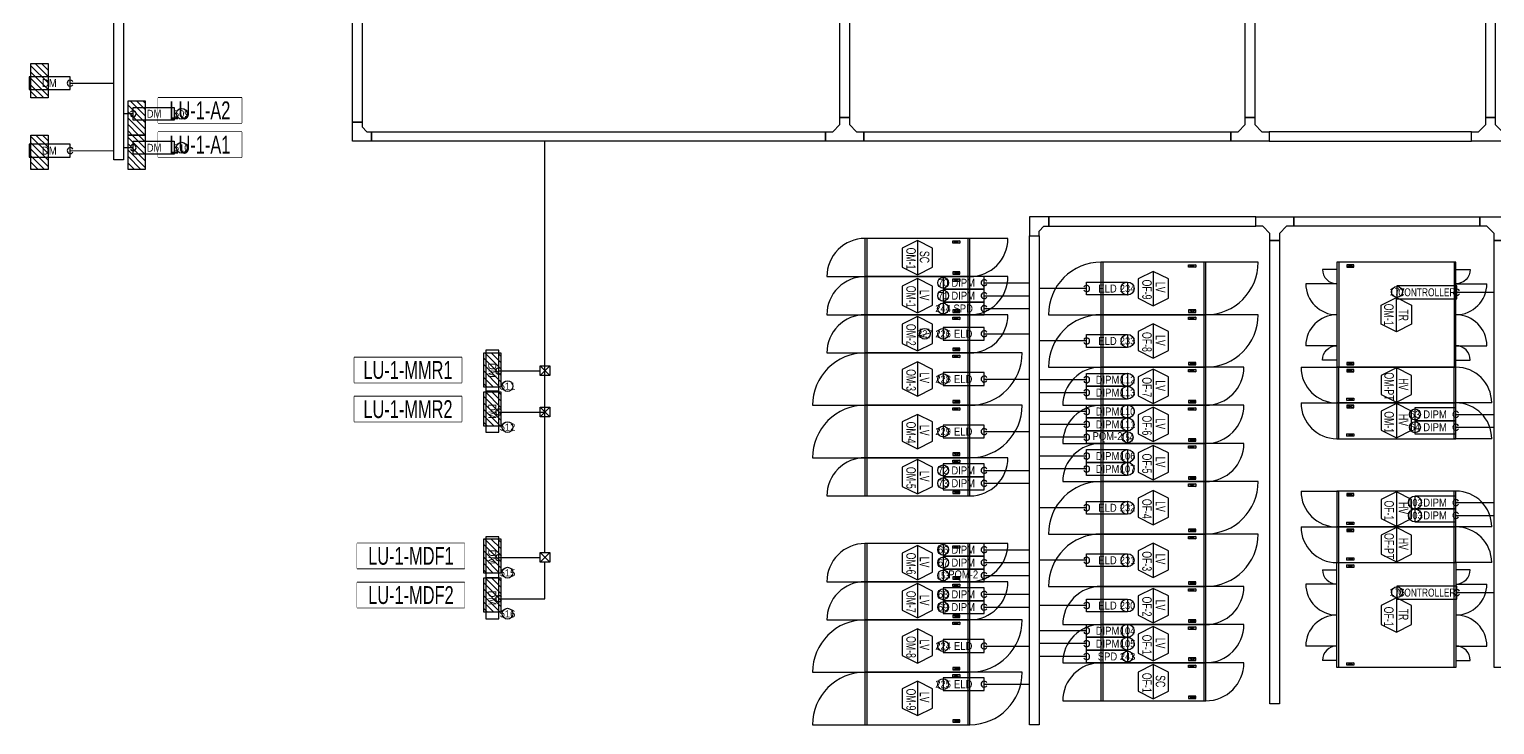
# Model space of a CAD drawing. Header units: millimetres. Extents: x 89450 to 753248, y -530175 to 1209785.
# Drawn here: x 267116 to 297863, y -318450 to -303862 of the extents above; entities that cross this region are included whole.
import ezdxf
from ezdxf.enums import TextEntityAlignment as Align

# ---------------------------------------------------------------- set-up
doc = ezdxf.new("R2010")
doc.units = ezdxf.units.MM
doc.header["$LTSCALE"] = 150
for name, color, linetype in [('------00 Switch Gear', 3, 'Continuous'), ('------00 Switch Gear_Number', 1, 'Continuous'), ('------01 Distribution Panel', 3, 'Continuous'), ('------01 Distribution Panel_UPS_Emgency', 232, 'Continuous'), ('-----29 Indicator', 1, 'Continuous'), ('-----99 EPMS CABLE DUCT', 4, 'Continuous'), ('-----99 EPMS CONDUIT', 4, 'Continuous'), ('-----99 EPMS DEVICE', 3, 'Continuous')]:
    doc.layers.add(name, color=color, linetype=linetype)
doc.styles.add('ELEC', font='')
doc.styles.get('ELEC').set_extended_font_data('Dotum')

# ---------------------------------------------------------------- blocks, each defined once
blk = doc.blocks.new('A02')
h = blk.add_hatch()
h.set_pattern_fill('ANSI31', color=161, scale=25, style=0)
h.set_pattern_definition([(45, (-2000, -19200), (-56.1266, 56.1266), [])])
h.paths.add_polyline_path([(-300, 300), (-300, 0), (300, 0), (300, 300)])
at = {"color": 161}
blk.add_lwpolyline([(300, 0), (-300, 0), (-300, 300), (300, 300)], close=True, dxfattribs=at)
blk = doc.blocks.new('750X2500')
at = {"layer": '------00 Switch Gear', "color": 161}
for p, q in [((-3250, 750), (-2458, 750)), ((-2460, 750), (-2460, 0)), ((-210, 700), (-360, 650)), ((-360, 700), (-210, 650)), ((-40, 750), (-40, 0)), ((-210, 50), (-360, 100)), ((-360, 50), (-210, 100)), ((750, 0), (-42, 0))]:
    blk.add_line(p, q, dxfattribs=at)
for points in [[(-2500, 750), (-2500, 0), (0, 0), (0, 750)], [(-360, 700), (-210, 700), (-210, 650), (-360, 650)], [(-360, 50), (-210, 50), (-210, 100), (-360, 100)]]:
    blk.add_lwpolyline(points, close=True, dxfattribs=at)
for centre, start, end in [((-2500, 750), 180, 270), ((0, 0), 0, 90)]:
    blk.add_arc(centre, 750, start, end, dxfattribs=at)
blk = doc.blocks.new('800x2200')
at = {"layer": '------00 Switch Gear', "color": 161}
for p, q in [((-2160, 0), (-2160, 800)), ((-1990, 750), (-1840, 700)), ((-1840, 750), (-1990, 700)), ((800, 800), (-42, 800)), ((-40, 0), (-40, 800)), ((-3000, 0), (-2158, 0)), ((-1990, 50), (-1840, 100)), ((-1840, 50), (-1990, 100))]:
    blk.add_line(p, q, dxfattribs=at)
for points in [[(0, 0), (0, 800), (-2200, 800), (-2200, 0)], [(-1840, 750), (-1990, 750), (-1990, 700), (-1840, 700)], [(-1840, 50), (-1990, 50), (-1990, 100), (-1840, 100)]]:
    blk.add_lwpolyline(points, close=True, dxfattribs=at)
for centre, start, end in [((-2200, 0), 90, 180), ((0, 800), 270, 0)]:
    blk.add_arc(centre, 800, start, end, dxfattribs=at)
blk = doc.blocks.new('1100x2200')
at = {"layer": '------00 Switch Gear', "color": 161}
for p, q in [((-2160, 0), (-2160, 1100)), ((-1990, 1050), (-1840, 1000)), ((-1840, 1050), (-1990, 1000)), ((1100, 1100), (-42, 1100)), ((-40, 0), (-40, 1100)), ((-3300, 0), (-2158, 0)), ((-1990, 50), (-1840, 100)), ((-1840, 50), (-1990, 100))]:
    blk.add_line(p, q, dxfattribs=at)
at = {"layer": '------00 Switch Gear', "color": 161, "elevation": 0}
for points in [[(0, 0), (0, 1100), (-2200, 1100), (-2200, 0)], [(-1840, 1050), (-1990, 1050), (-1990, 1000), (-1840, 1000)], [(-1840, 50), (-1990, 50), (-1990, 100), (-1840, 100)]]:
    blk.add_lwpolyline(points, close=True, dxfattribs=at)
at = {"layer": '------00 Switch Gear', "color": 161}
for centre, start, end in [((-2200, 0), 90, 180), ((0, 1100), 270, 0)]:
    blk.add_arc(centre, 1100, start, end, dxfattribs=at)
blk = doc.blocks.new('zw$32E')
for p, q in [((100, 0), (0, 0)), ((0, 0), (0, -400)), ((100, -75), (100, 0)), ((175, -150), (100, -75)), ((250, -150), (175, -150)), ((250, -250), (250, -150)), ((100, -325), (175, -250)), ((175, -250), (250, -250)), ((0, -400), (100, -400)), ((100, -400), (100, -325))]:
    blk.add_line(p, q)

msp = doc.modelspace()

# ---------------------------------------------------------------- linework, layer by layer
at = {"layer": '------00 Switch Gear', "color": 161}
for p, q in [((294590, -308750), (294590, -310950)), ((294910, -308800), (294760, -308850)), ((294910, -308850), (294760, -308800)), ((297010, -308750), (297010, -310950)), ((294910, -310850), (294760, -310900)), ((294910, -310900), (294760, -310850)), ((294590, -317250), (294590, -315050)), ((294910, -315150), (294760, -315100)), ((294910, -315100), (294760, -315150)), ((297010, -317250), (297010, -315050)), ((294250, -315200), (294550, -315200)), ((297350, -315200), (297050, -315200)), ((294550, -315500), (293900, -315500)), ((297050, -315500), (297700, -315500)), ((294550, -316800), (293900, -316800)), ((297050, -316800), (297700, -316800)), ((294550, -317100), (294250, -317100)), ((294910, -317200), (294760, -317150)), ((294910, -317150), (294760, -317200)), ((297050, -317100), (297350, -317100))]:
    msp.add_line(p, q, dxfattribs=at)
for points in [[(294550, -308900), (294250, -308900, 0.414214), (294550, -309200), (293900, -309200)], [(297050, -308900), (297350, -308900, -0.414214), (297050, -309200), (297700, -309200)], [(294550, -310800), (294250, -310800, -0.414214), (294550, -310500), (293900, -310500)], [(297050, -310800), (297350, -310800, 0.414214), (297050, -310500), (297700, -310500)]]:
    msp.add_lwpolyline(points, format="xyb", dxfattribs=at)
at = {"layer": '------00 Switch Gear', "color": 161, "elevation": 0}
for points in [[(294550, -308750), (294550, -310950), (297050, -310950), (297050, -308750)], [(294760, -308800), (294760, -308850), (294910, -308850), (294910, -308800)], [(294760, -310850), (294760, -310900), (294910, -310900), (294910, -310850)], [(294550, -317250), (294550, -315050), (297050, -315050), (297050, -317250)], [(294760, -315150), (294760, -315100), (294910, -315100), (294910, -315150)], [(294760, -317200), (294760, -317150), (294910, -317150), (294910, -317200)]]:
    msp.add_lwpolyline(points, close=True, dxfattribs=at)
at = {"layer": '------00 Switch Gear', "color": 161}
for centre, radius, start, end in [((294550, -309200), 650, 180, 270), ((297050, -309200), 650, 270, 0), ((294550, -310500), 650, 90, 180), ((297050, -310500), 650, 0, 90), ((294550, -315200), 300, 180, 270), ((297050, -315200), 300, 270, 0), ((294550, -315500), 650, 180, 270), ((297050, -315500), 650, 270, 0), ((294550, -316800), 650, 90, 180), ((297050, -316800), 650, 0, 90), ((294550, -317100), 300, 90, 180), ((297050, -317100), 300, 0, 90)]:
    msp.add_arc(centre, radius, start, end, dxfattribs=at)
at = {"layer": '------00 Switch Gear_Number', "color": 1, "elevation": 0}
for points in [[(285750, -308290), (285750, -309010), (286070, -308850), (286070, -308450), (285750, -308290), (285430, -308450), (285430, -308850), (285750, -309010)], [(290700, -308940), (290700, -309660), (291020, -309500), (291020, -309100), (290700, -308940), (290380, -309100), (290380, -309500), (290700, -309660)], [(285750, -309090), (285750, -309810), (286070, -309650), (286070, -309250), (285750, -309090), (285430, -309250), (285430, -309650), (285750, -309810)], [(295800, -310210), (295800, -309490), (296120, -309650), (296120, -310050), (295800, -310210), (295480, -310050), (295480, -309650), (295800, -309490)], [(285750, -309890), (285750, -310610), (286070, -310450), (286070, -310050), (285750, -309890), (285430, -310050), (285430, -310450), (285750, -310610)], [(290700, -310040), (290700, -310760), (291020, -310600), (291020, -310200), (290700, -310040), (290380, -310200), (290380, -310600), (290700, -310760)], [(285750, -310840), (285750, -311560), (286070, -311400), (286070, -311000), (285750, -310840), (285430, -311000), (285430, -311400), (285750, -311560)], [(290700, -310990), (290700, -311710), (291020, -311550), (291020, -311150), (290700, -310990), (290380, -311150), (290380, -311550), (290700, -311710)], [(295800, -310965), (295800, -311685), (296120, -311525), (296120, -311125), (295800, -310965), (295480, -311125), (295480, -311525), (295800, -311685)], [(295800, -311715), (295800, -312435), (296120, -312275), (296120, -311875), (295800, -311715), (295480, -311875), (295480, -312275), (295800, -312435)], [(285750, -311940), (285750, -312660), (286070, -312500), (286070, -312100), (285750, -311940), (285430, -312100), (285430, -312500), (285750, -312660)], [(290700, -311790), (290700, -312510), (291020, -312350), (291020, -311950), (290700, -311790), (290380, -311950), (290380, -312350), (290700, -312510)], [(290700, -312590), (290700, -313310), (291020, -313150), (291020, -312750), (290700, -312590), (290380, -312750), (290380, -313150), (290700, -313310)], [(290700, -313540), (290700, -314260), (291020, -314100), (291020, -313700), (290700, -313540), (290380, -313700), (290380, -314100), (290700, -314260)], [(295800, -313565), (295800, -314285), (296120, -314125), (296120, -313725), (295800, -313565), (295480, -313725), (295480, -314125), (295800, -314285)], [(295800, -314315), (295800, -315035), (296120, -314875), (296120, -314475), (295800, -314315), (295480, -314475), (295480, -314875), (295800, -315035)], [(285750, -314690), (285750, -315410), (286070, -315250), (286070, -314850), (285750, -314690), (285430, -314850), (285430, -315250), (285750, -315410)], [(290700, -314640), (290700, -315360), (291020, -315200), (291020, -314800), (290700, -314640), (290380, -314800), (290380, -315200), (290700, -315360)], [(285750, -315490), (285750, -316210), (286070, -316050), (286070, -315650), (285750, -315490), (285430, -315650), (285430, -316050), (285750, -316210)], [(290700, -315590), (290700, -316310), (291020, -316150), (291020, -315750), (290700, -315590), (290380, -315750), (290380, -316150), (290700, -316310)], [(295800, -315790), (295800, -316510), (296120, -316350), (296120, -315950), (295800, -315790), (295480, -315950), (295480, -316350), (295800, -316510)], [(285750, -316440), (285750, -317160), (286070, -317000), (286070, -316600), (285750, -316440), (285430, -316600), (285430, -317000), (285750, -317160)], [(290700, -316390), (290700, -317110), (291020, -316950), (291020, -316550), (290700, -316390), (290380, -316550), (290380, -316950), (290700, -317110)], [(290700, -317190), (290700, -317910), (291020, -317750), (291020, -317350), (290700, -317190), (290380, -317350), (290380, -317750), (290700, -317910)], [(285750, -317540), (285750, -318260), (286070, -318100), (286070, -317700), (285750, -317540), (285430, -317700), (285430, -318100), (285750, -318260)]]:
    msp.add_lwpolyline(points, dxfattribs=at)
at = {"layer": '------00 Switch Gear_Number', "color": 1}
msp.add_lwpolyline([(285750, -312890), (285750, -313610), (286070, -313450), (286070, -313050), (285750, -312890), (285430, -313050), (285430, -313450), (285750, -313610)], dxfattribs=at)
at = {"layer": '------01 Distribution Panel_UPS_Emgency', "color": 1, "elevation": 0}
for points in [[(269818, -305825), (271573, -305825), (271573, -305300), (269818, -305300)], [(269818, -306545), (271573, -306545), (271573, -306020), (269818, -306020)], [(273934, -311273), (276189, -311273), (276189, -310748), (273934, -310748)], [(273934, -312093), (276189, -312093), (276189, -311568), (273934, -311568)], [(273995, -315173), (276250, -315173), (276250, -314648), (273995, -314648)], [(273995, -315993), (276250, -315993), (276250, -315468), (273995, -315468)]]:
    msp.add_lwpolyline(points, close=True, dxfattribs=at)
at = {"layer": '-----29 Indicator'}
for centre, radius in [((286290, -309180), 114), ((290160, -309300), 136), ((295813, -309371, 0), 114), ((286288, -309720), 114), ((286290, -309450), 114), ((285905, -310250), 114), ((286290, -310250), 114), ((290160, -310400), 136), ((286290, -311200), 114), ((290160, -311215), 136), ((277150, -311348), 114), ((290160, -311485), 136), ((290160, -311880), 136), ((290160, -312150), 136), ((296190, -311940), 114), ((277150, -312208), 114), ((286290, -312300), 114), ((290160, -312420), 114), ((296190, -312210), 114), ((290160, -312815), 136), ((286290, -313115), 114), ((290160, -313085), 136), ((286290, -313385), 114), ((290160, -313900), 136), ((296190, -313790), 136), ((296190, -314060), 136), ((286290, -314780), 114), ((277150, -315263), 114), ((286290, -315050), 114), ((290160, -315000), 136), ((286290, -315320), 114), ((286290, -315715), 114), ((295813, -315671, 0), 114), ((277150, -316123), 114), ((286290, -315985), 114), ((290160, -315950), 136), ((290160, -316480), 136), ((286290, -316800), 114), ((290160, -316750), 136), ((290160, -317020), 114), ((286290, -317600), 114)]:
    msp.add_circle(centre, radius, dxfattribs=at)
at = {"layer": '-----99 EPMS CABLE DUCT'}
for p, q in [((276965, -311025), (277836, -311025)), ((276965, -314941), (277836, -314941))]:
    msp.add_line(p, q, dxfattribs=at)
at = {"layer": '-----99 EPMS CABLE DUCT', "elevation": 0}
for points in [[(284125, -288850), (284325, -288850), (284325, -305711), (284125, -305711)], [(292630, -288850), (292830, -288850), (292830, -305711), (292630, -305711)], [(297676, -288750), (297876, -288750), (297876, -305711), (297676, -305711)], [(268892, -299347), (269092, -299347), (269092, -306602), (268892, -306602)], [(273898, -299347), (274098, -299347), (274098, -305811), (273898, -305811)], [(274298, -306011), (283825, -306011), (283825, -306211), (274298, -306211)], [(284625, -306011), (292330, -306011), (292330, -306211), (284625, -306211)], [(297376, -306011), (293130, -306011), (293130, -306211), (297376, -306211)], [(292848, -307795), (288505, -307795), (288505, -307995), (292848, -307995)], [(293648, -307795), (297550, -307795), (297550, -307995), (293648, -307995)], [(288105, -308195), (288305, -308195), (288305, -318450), (288105, -318450)], [(293148, -308295), (293348, -308295), (293348, -318011), (293148, -318011)], [(297850, -308295), (298050, -308295), (298050, -317250), (297850, -317250)]]:
    msp.add_lwpolyline(points, close=True, dxfattribs=at)
for points in [[(274298, -306011), (274298, -306211), (273898, -306211), (273898, -305811), (274098, -305811), (274098, -305911), (274198, -306011), (274298, -306011)], [(277936, -314841), (277936, -306211)], [(288505, -307995), (288505, -307795), (288105, -307795), (288105, -308195), (288305, -308195), (288305, -308095), (288405, -307995), (288505, -307995)], [(276965, -311891), (277936, -311891), (277936, -311125)], [(276965, -315807), (277936, -315807), (277936, -315041)]]:
    msp.add_lwpolyline(points, dxfattribs=at)
at = {"layer": '-----99 EPMS CONDUIT'}
for p, q in [((287150, -309180), (288105, -309180)), ((289300, -309300), (288305, -309300)), ((287150, -309450), (288105, -309450)), ((297071, -309379), (297850, -309379, 0)), ((287150, -309720), (288105, -309720)), ((287150, -310250), (288105, -310250)), ((289300, -310400), (288305, -310400)), ((278036, -310925), (277836, -311125)), ((277836, -310925), (278036, -311125)), ((287150, -311200), (288105, -311200)), ((289300, -311215), (288305, -311215)), ((289300, -311485), (288305, -311485)), ((278036, -311791), (277836, -311991)), ((277836, -311791), (278036, -311991)), ((289300, -311880), (288305, -311880)), ((297050, -311940), (297850, -311940)), ((287150, -312300), (288105, -312300)), ((289300, -312150), (288305, -312150)), ((297050, -312210), (297850, -312210)), ((289300, -312420), (288305, -312420)), ((289300, -312815), (288305, -312815)), ((287150, -313115), (288105, -313115)), ((289300, -313085), (288305, -313085)), ((287150, -313385), (288105, -313385)), ((289300, -313900), (288305, -313900)), ((297050, -313790), (297850, -313790)), ((297050, -314060), (297850, -314060)), ((278036, -314841), (277836, -315041)), ((277836, -314841), (278036, -315041)), ((287150, -314780), (288105, -314780)), ((287150, -315050), (288105, -315050)), ((289300, -315000), (288305, -315000)), ((287150, -315320), (288105, -315320)), ((287150, -315715), (288105, -315715)), ((297071, -315679), (297850, -315679, 0)), ((287150, -315985), (288105, -315985)), ((289300, -315950), (288305, -315950)), ((289300, -316480), (288305, -316480)), ((287150, -316800), (288105, -316800)), ((289300, -316750), (288305, -316750)), ((289300, -317020), (288305, -317020)), ((287150, -317600), (288105, -317600))]:
    msp.add_line(p, q, dxfattribs=at)
at = {"layer": '-----99 EPMS CONDUIT', "elevation": 0}
for points in [[(277836, -310925), (278036, -310925), (278036, -311125), (277836, -311125)], [(277836, -311791), (278036, -311791), (278036, -311991), (277836, -311991)], [(277836, -314841), (278036, -314841), (278036, -315041), (277836, -315041)]]:
    msp.add_lwpolyline(points, close=True, dxfattribs=at)
at = {"layer": '-----99 EPMS CONDUIT'}
for points in [[(267976, -304992, 0), (268892, -304993, 0)], [(269294, -305635, 0), (269092, -305635, 0)], [(267976, -306407, 0), (268892, -306409, 0)], [(269294, -306347, 0), (269092, -306347, 0)]]:
    msp.add_polyline3d(points, dxfattribs=at)
for centre, start, end in [((267976, -304992), 30, 330), ((269294, -305635), 210, 150), ((267976, -306407), 30, 330), ((269294, -306347), 210, 150), ((287150, -309180), 30, 330), ((289300, -309300), 210, 150), ((287150, -309450), 30, 330), ((297071, -309379), 30, 330), ((287150, -309720), 30, 330), ((287150, -310250), 30, 330), ((289300, -310400), 210, 150), ((276965, -311032), 30, 330), ((287150, -311200), 30, 330), ((289300, -311215), 210, 150), ((289300, -311485), 210, 150), ((276965, -311891), 30, 330), ((289300, -311880), 210, 150), ((297050, -311940), 30, 330), ((287150, -312300), 30, 330), ((289300, -312150), 210, 150), ((289300, -312420), 210, 150), ((297050, -312210), 30, 330), ((289300, -312815), 210, 150), ((287150, -313115), 30, 330), ((289300, -313085), 210, 150), ((287150, -313385), 30, 330), ((289300, -313900), 210, 150), ((297050, -313790), 30, 330), ((297050, -314060), 30, 330), ((287150, -314780), 30, 330), ((276965, -314947), 30, 330), ((287150, -315050), 30, 330), ((289300, -315000), 210, 150), ((287150, -315320), 30, 330), ((276965, -315807), 30, 330), ((287150, -315715), 30, 330), ((297071, -315679), 30, 330), ((287150, -315985), 30, 330), ((289300, -315950), 210, 150), ((289300, -316480), 210, 150), ((289300, -316750), 210, 150), ((287150, -316800), 30, 330), ((289300, -317020), 210, 150), ((287150, -317600), 30, 330)]:
    msp.add_arc(centre, 63.8, start, end, dxfattribs=at)
at = {"layer": '-----99 EPMS DEVICE', "color": 2, "elevation": 0}
for points in [[(267976, -304857), (267116, -304857), (267116, -305127), (267976, -305127)], [(267976, -306273), (267116, -306273), (267116, -306542), (267976, -306542)], [(289300, -309165), (290160, -309165), (290160, -309435), (289300, -309435)], [(287150, -310115), (286290, -310115), (286290, -310385), (287150, -310385)], [(289300, -310265), (290160, -310265), (290160, -310535), (289300, -310535)], [(276965, -311456), (276965, -310595), (276695, -310595), (276695, -311456)], [(287150, -311065), (286290, -311065), (286290, -311335), (287150, -311335)], [(276965, -312315), (276965, -311455), (276695, -311455), (276695, -312315)], [(287150, -312165), (286290, -312165), (286290, -312435), (287150, -312435)], [(289300, -313765), (290160, -313765), (290160, -314035), (289300, -314035)], [(276965, -315371), (276965, -314510), (276695, -314510), (276695, -315371)], [(289300, -314865), (290160, -314865), (290160, -315135), (289300, -315135)], [(276965, -316230), (276965, -315370), (276695, -315370), (276695, -316230)], [(289300, -315815), (290160, -315815), (290160, -316085), (289300, -316085)], [(287150, -316665), (286290, -316665), (286290, -316935), (287150, -316935)], [(287150, -317465), (286290, -317465), (286290, -317735), (287150, -317735)]]:
    msp.add_lwpolyline(points, close=True, dxfattribs=at)
at = {"layer": '-----99 EPMS DEVICE', "elevation": 0}
for points in [[(287150, -309046), (286290, -309046), (286290, -309315), (287150, -309315)], [(297071, -309244), (295810, -309244), (295810, -309514), (297071, -309514)], [(287150, -309315), (286290, -309315), (286290, -309585), (287150, -309585)], [(287150, -309585), (286290, -309585), (286290, -309854), (287150, -309854)], [(289300, -311080), (290160, -311080), (290160, -311350), (289300, -311350)], [(289300, -311350), (290160, -311350), (290160, -311620), (289300, -311620)], [(289300, -311746), (290160, -311746), (290160, -312015), (289300, -312015)], [(289300, -312015), (290160, -312015), (290160, -312285), (289300, -312285)], [(297050, -311805), (296190, -311805), (296190, -312075), (297050, -312075)], [(297050, -312075), (296190, -312075), (296190, -312345), (297050, -312345)], [(289300, -312285), (290160, -312285), (290160, -312554), (289300, -312554)], [(289300, -312680), (290160, -312680), (290160, -312950), (289300, -312950)], [(287150, -312980), (286290, -312980), (286290, -313250), (287150, -313250)], [(289300, -312950), (290160, -312950), (290160, -313220), (289300, -313220)], [(287150, -313250), (286290, -313250), (286290, -313520), (287150, -313520)], [(297050, -313655), (296190, -313655), (296190, -313925), (297050, -313925)], [(297050, -313925), (296190, -313925), (296190, -314195), (297050, -314195)], [(287150, -314646), (286290, -314646), (286290, -314915), (287150, -314915)], [(287150, -314915), (286290, -314915), (286290, -315185), (287150, -315185)], [(287150, -315185), (286290, -315185), (286290, -315454), (287150, -315454)], [(287150, -315580), (286290, -315580), (286290, -315850), (287150, -315850)], [(287150, -315850), (286290, -315850), (286290, -316120), (287150, -316120)], [(289300, -316346), (290160, -316346), (290160, -316615), (289300, -316615)], [(289300, -316615), (290160, -316615), (290160, -316885), (289300, -316885)], [(289300, -316885), (290160, -316885), (290160, -317154), (289300, -317154)]]:
    msp.add_lwpolyline(points, close=True, dxfattribs=at)
at = {"layer": '-----99 EPMS DEVICE'}
msp.add_lwpolyline([(297071, -315544), (295810, -315544), (295810, -315814), (297071, -315814)], close=True, dxfattribs=at)

# ---------------------------------------------------------------- block references
at = {"layer": '------00 Switch Gear', "color": 161, "rotation": 180}
for name, p in [('800x2200', (284650, -308250)), ('1100x2200', (289600, -308750)), ('800x2200', (284650, -309050)), ('800x2200', (284650, -309850)), ('1100x2200', (289600, -309850)), ('800x2200', (289600, -310950)), ('750X2500', (294550, -310950)), ('800x2200', (289600, -311750)), ('750X2500', (294550, -311700)), ('800x2200', (289600, -312550)), ('800x2200', (284650, -312850)), ('1100x2200', (289600, -313350)), ('750X2500', (294550, -313550)), ('1100x2200', (289600, -314450)), ('750X2500', (294550, -314300)), ('800x2200', (284650, -314650)), ('800x2200', (284650, -315450)), ('800x2200', (289600, -315550)), ('800x2200', (289600, -316350)), ('800x2200', (289600, -317150))]:
    msp.add_blockref(name, p, dxfattribs=at)
at = {"layer": '------00 Switch Gear', "rotation": 180}
for p in [(284650, -310650), (284650, -311750), (284650, -316250), (284650, -317350)]:
    msp.add_blockref('1100x2200', p, dxfattribs=at)
at = {"layer": '------01 Distribution Panel', "color": 161, "xscale": 1.2, "yscale": 1.2, "zscale": 1.2, "rotation": 270}
for p in [(267150, -304940), (267150, -306440)]:
    msp.add_blockref('A02', p, dxfattribs=at)
at = {"layer": '------01 Distribution Panel_UPS_Emgency', "color": 161, "xscale": 1.2, "yscale": 1.2, "zscale": 1.2, "rotation": 270}
for p in [(269190, -305720), (269190, -306440)]:
    msp.add_blockref('A02', p, dxfattribs=at)
at = {"layer": '------01 Distribution Panel_UPS_Emgency', "xscale": 1.2, "yscale": 1.2, "zscale": 1.2, "rotation": 270}
for p in [(276650, -311010), (276650, -311830), (276650, -314910), (276650, -315730)]:
    msp.add_blockref('A02', p, dxfattribs=at)
at = {"layer": '-----99 EPMS CABLE DUCT', "xscale": -2, "yscale": 2, "zscale": 2}
for p, rotation in [((284625, -306211), 270.0000000000001), ((293130, -306211), 270.0000000000001), ((298176, -306211), 270.0000000000001), ((292848, -307795), 89.99999999999977), ((297550, -307795), 89.99999999999977)]:
    msp.add_blockref('zw$32E', p, dxfattribs=dict(at, rotation=rotation))

# ---------------------------------------------------------------- texts
at = {"layer": '------00 Switch Gear_Number', "color": 0, "style": 'ELEC', "width": 0.7}
for s, p in [('OM-1', (285617, -308671)), ('SC', (285901, -308639)), ('OM-1', (285617, -309471)), ('OF-9', (290567, -309321)), ('LV', (290851, -309274)), ('LV', (285901, -309439)), ('OM-1', (295642, -309848)), ('TR', (295951, -309859)), ('OM-2', (285617, -310271)), ('LV', (285901, -310239)), ('OF-8', (290567, -310421)), ('LV', (290851, -310389)), ('OM-3', (285617, -311221)), ('LV', (285901, -311174)), ('OM-PT', (295648, -311355)), ('OF-7', (290567, -311371)), ('LV', (290851, -311339)), ('HV', (295951, -311308)), ('OF-6', (290567, -312171)), ('LV', (290851, -312139)), ('OM-1', (295648, -312105)), ('HV', (295951, -312058)), ('OM-4', (285617, -312321)), ('LV', (285901, -312274)), ('OF-5', (290567, -312971)), ('LV', (290851, -312939)), ('OM-5', (285617, -313271)), ('LV', (285901, -313239)), ('OF-4', (290567, -313921)), ('LV', (290851, -313874)), ('OF-1', (295648, -313955)), ('HV', (295951, -313908)), ('OF-PT', (295648, -314705)), ('OF-3', (290567, -315021)), ('HV', (295951, -314658)), ('OM-6', (285617, -315071)), ('LV', (285901, -315039)), ('LV', (290851, -314974)), ('OM-7', (285617, -315871)), ('LV', (285901, -315839)), ('OF-2', (290567, -315971)), ('LV', (290851, -315939)), ('OF-1', (295642, -316183)), ('TR', (295951, -316138)), ('OM-8', (285617, -316821)), ('LV', (285901, -316774)), ('OF-1', (290567, -316771)), ('LV', (290851, -316739)), ('OF-1', (290567, -317571)), ('SC', (290851, -317539)), ('OM-9', (285617, -317921)), ('LV', (285901, -317874))]:
    msp.add_text(s, height=200, rotation=270, dxfattribs=at).set_placement(p, align=Align.MIDDLE_CENTER)
at = {"layer": '-----29 Indicator', "style": 'ELEC'}
for s, p in [('70', (286290, -309180)), ('234', (290160, -309300)), ('71', (286290, -309450)), ('244', (286288, -309720)), ('227', (285905, -310250)), ('226', (286290, -310250)), ('228', (286290, -311200)), ('511', (277150, -311348)), ('512', (277150, -312208)), ('229', (286290, -312300)), ('515', (277150, -315263)), ('516', (277150, -316123))]:
    msp.add_text(s, height=150, rotation=360, dxfattribs=at).set_placement(p, align=Align.MIDDLE_CENTER)
for s, p in [('177', (295813, -309371, 0)), ('233', (290160, -310400)), ('112', (290160, -311215)), ('113', (290160, -311485)), ('110', (290160, -311880)), ('111', (290160, -312150)), ('63', (296190, -311940)), ('64', (296190, -312210)), ('106', (290160, -312815)), ('72', (286290, -313115)), ('73', (286290, -313385)), ('107', (290160, -313085)), ('232', (290160, -313900)), ('102', (296190, -313790)), ('103', (296190, -314060)), ('66', (286290, -314780)), ('67', (286290, -315050)), ('231', (290160, -315000)), ('68', (286290, -315715)), ('176', (295813, -315671, 0)), ('69', (286290, -315985)), ('230', (290160, -315950)), ('104', (290160, -316480)), ('105', (290160, -316750)), ('224', (286290, -316800)), ('243', (290160, -317020)), ('225', (286290, -317600))]:
    msp.add_text(s, height=150, dxfattribs=at).set_placement(p, align=Align.MIDDLE_CENTER)
at = {"layer": '-----29 Indicator', "style": 'ELEC', "width": 0.8}
for s, p in [('154', (290160, -312420)), ('153', (286290, -315320))]:
    msp.add_text(s, height=150, dxfattribs=at).set_placement(p, align=Align.MIDDLE_CENTER)
at = {"layer": '-----99 EPMS DEVICE', "color": 2, "style": 'ELEC', "width": 0.9}
for s, p in [('DM', (267537, -304991)), ('DM', (267537, -306407)), ('ELD', (289739, -310400)), ('ELD', (289739, -313900)), ('ELD', (289739, -315000)), ('ELD', (289739, -315950)), ('ELD', (286711, -316800)), ('ELD', (286711, -317600))]:
    msp.add_text(s, height=168, dxfattribs=at).set_placement(p, align=Align.MIDDLE)
at = {"layer": '-----99 EPMS DEVICE', "style": 'ELEC', "width": 0.9}
for s, p in [('DIPM', (286711, -309180)), ('DIPM', (286711, -309450)), ('SPD', (286711, -309719))]:
    msp.add_text(s, height=168, rotation=360, dxfattribs=at).set_placement(p, align=Align.MIDDLE)
at = {"layer": '-----99 EPMS DEVICE', "color": 2, "style": 'ELEC', "width": 0.9}
for s, rotation, p in [('ELD', 360, (289739, -309300)), ('ELD', 360, (286711, -310250)), ('DM', 270, (276830, -311016)), ('ELD', 360, (286711, -311200)), ('DM', 270, (276830, -311876)), ('ELD', 360, (286711, -312300)), ('DM', 270, (276830, -314931)), ('DM', 270, (276830, -315791))]:
    msp.add_text(s, height=168, rotation=rotation, dxfattribs=at).set_placement(p, align=Align.MIDDLE)
at = {"layer": '-----99 EPMS DEVICE', "style": 'ELEC', "width": 0.8}
for p in [(296440, -309379), (296440, -315679)]:
    msp.add_text('CONTROLLER', height=168, dxfattribs=at).set_placement(p, align=Align.MIDDLE_CENTER)
at = {"layer": '-----99 EPMS DEVICE', "style": 'ELEC', "width": 0.9}
for s, p in [('DIPM', (289739, -311215)), ('DIPM', (289739, -311484)), ('DIPM', (289739, -311880)), ('DIPM', (289739, -312150)), ('DIPM', (296611, -311940)), ('PQM-2', (289739, -312419)), ('DIPM', (296611, -312209)), ('DIPM', (289739, -312815)), ('DIPM', (289739, -313084)), ('DIPM', (286711, -313115)), ('DIPM', (286711, -313384)), ('DIPM', (296611, -313790)), ('DIPM', (296611, -314059)), ('DIPM', (286711, -314780)), ('DIPM', (286711, -315050)), ('PQM-2', (286711, -315319)), ('DIPM', (286711, -315715)), ('DIPM', (286711, -315984)), ('DIPM', (289739, -316480)), ('DIPM', (289739, -316750)), ('SPD', (289739, -317019))]:
    msp.add_text(s, height=168, dxfattribs=at).set_placement(p, align=Align.MIDDLE)

# ---------------------------------------------------------------- next in the draw order: wipeouts: each hides what was drawn before it
at = {"color": 1}
for points in [[(269818, -305825), (271573, -305825), (271573, -305300), (269818, -305300)], [(269818, -306545), (271573, -306545), (271573, -306020), (269818, -306020)], [(273934, -311273), (276189, -311273), (276189, -310748), (273934, -310748)], [(273934, -312093), (276189, -312093), (276189, -311568), (273934, -311568)], [(273995, -315173), (276250, -315173), (276250, -314648), (273995, -314648)], [(273995, -315993), (276250, -315993), (276250, -315468), (273995, -315468)]]:
    msp.add_wipeout(points, dxfattribs=at).dxf.layer = '------01 Distribution Panel_UPS_Emgency'

# ---------------------------------------------------------------- next in the draw order: linework, layer by layer
at = {"layer": '-----29 Indicator'}
for centre in [(270313, -305635), (270313, -306347)]:
    msp.add_circle(centre, 114, dxfattribs=at)
at = {"layer": '-----99 EPMS DEVICE', "color": 2, "elevation": 0}
for points in [[(269294, -305500), (270154, -305500), (270154, -305769), (269294, -305769)], [(269294, -306212), (270154, -306212), (270154, -306482), (269294, -306482)]]:
    msp.add_lwpolyline(points, close=True, dxfattribs=at)

# ---------------------------------------------------------------- next in the draw order: texts
at = {"layer": '------01 Distribution Panel_UPS_Emgency', "style": 'ELEC', "width": 0.7}
for s, p in [('LU-1-A2', (270695, -305563)), ('LU-1-A1', (270695, -306283))]:
    msp.add_text(s, height=375, dxfattribs=at).set_placement(p, align=Align.MIDDLE_CENTER)
for s, p in [('LU-1-MMR1', (275061, -311010)), ('LU-1-MMR2', (275061, -311830)), ('LU-1-MDF1', (275123, -314910)), ('LU-1-MDF2', (275123, -315730))]:
    msp.add_text(s, height=375, dxfattribs=at).set_placement(p, align=Align.MIDDLE)
at = {"layer": '-----29 Indicator', "style": 'ELEC'}
for s, p in [('509', (270313, -305635)), ('510', (270313, -306347))]:
    msp.add_text(s, height=150, dxfattribs=at).set_placement(p, align=Align.MIDDLE_CENTER)
at = {"layer": '-----99 EPMS DEVICE', "color": 2, "style": 'ELEC', "width": 0.9}
for p in [(269734, -305634), (269734, -306347)]:
    msp.add_text('DM', height=168, dxfattribs=at).set_placement(p, align=Align.MIDDLE)

doc.saveas('drawing.dxf')
